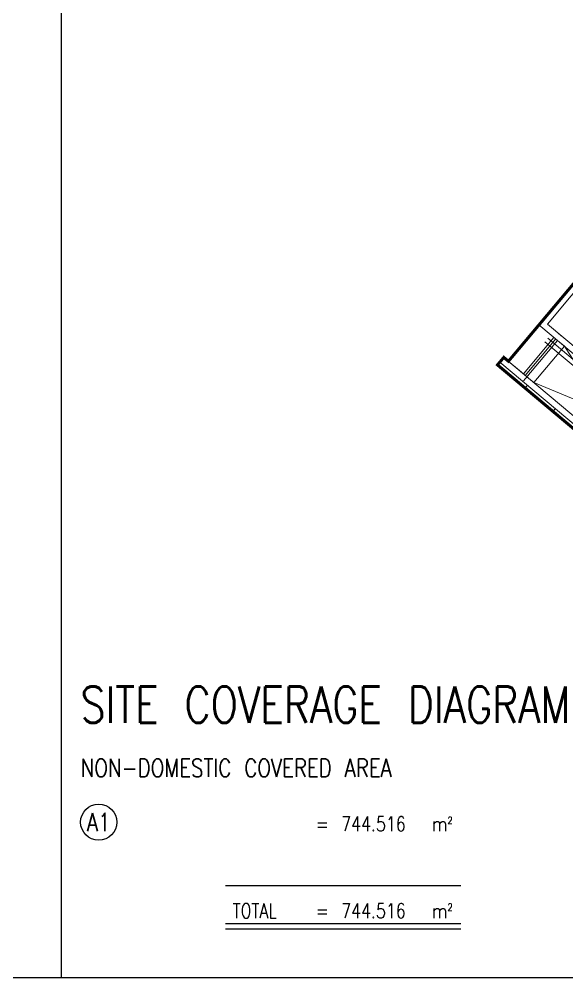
# Model space of a CAD drawing. Header units: millimetres. Extents: x 834140250 to 834644390, y 817877047 to 817987022.
# Drawn here: x 834409960 to 834428113, y 817877047 to 817908843 of the extents above; entities that cross this region are included whole.
import ezdxf
from ezdxf.enums import TextEntityAlignment as Align

# ---------------------------------------------------------------- set-up
doc = ezdxf.new("R2010")
doc.units = ezdxf.units.MM
doc.header["$LTSCALE"] = 1000
doc.header["$MEASUREMENT"] = 0
doc.layers.add('VPA040_Text', color=3, linetype='Continuous')
doc.layers.add('VPA050_Marks', color=1, linetype='Continuous')
doc.layers.add('VPAX', color=7, linetype='Continuous', lineweight=13)
doc.styles.get("Standard").update_dxf_attribs({"font": 'txt.shx', "width": 0.8})
doc.styles.add('T1', font='simplex.shx', dxfattribs={"width": 0.8})

# ---------------------------------------------------------------- blocks, each defined once
blk = doc.blocks.new('M2')
at = {"width": 0.85}
for s, height, p in [('m', 200, (0, 0)), ('2', 100, (217, 100))]:
    blk.add_text(s, height=height, dxfattribs=at).set_placement(p)
blk = doc.blocks.new('GFA_1F')
at = {"layer": 'VPAX', "color": 253, "ltscale": 500}
for points in [[(-6522, -9017), (-3056, -11926), (-3184, -12079), (-11802, -4848), (957, 10358), (804, 10487), (932, 10640), (16452, -2383, 0.414214), (17086, -2327), (22859, 4552), (23012, 4423), (17239, -2456, -0.414214), (16324, -2536), (1110, 10230), (-9849, -2831), (-9390, -3217), (-9486, -3332), (-9946, -2946), (-11521, -4823), (-8341, -7491), (-8290, -7429), (-8175, -7526)], [(-13177, -6175), (1510, -18499, -0.221693), (2332, -20261), (2332, -25046)]]:
    blk.add_lwpolyline(points, format="xyb", dxfattribs=at)
for points in [[(-11304, -5266), (-12317, -6472)], [(-11247, -5314), (-12260, -6521)], [(-12202, -6569), (-11189, -5362)], [(-11605, -5405), (-8854, -7713), (-9674, -8690)], [(-11509, -5290), (-8643, -7695), (-9559, -8786)], [(-11061, -5209), (-11176, -5112)], [(-10960, -5555), (-8123, -9991)], [(-12230, -6369), (-12317, -6472), (-12968, -5926), (-13060, -6036)], [(-13177, -6175), (-13096, -6079)], [(-12314, -6702), (-12121, -6472)], [(-12258, -6946), (-12177, -6850)], [(-11972, -6761), (-7110, -8785)], [(-11338, -7717), (-11258, -7622)]]:
    blk.add_lwpolyline(points, dxfattribs=at)
blk.add_lwpolyline([(-10960, -5555), (-11189, -5362), (-12202, -6569), (-11972, -6761)], close=True, dxfattribs=at)
blk.add_lwpolyline([(2457, -25046), (2457, -20261, 0.221693), (1591, -18403), (-13096, -6079), (-12968, -5926), (1719, -18250, -0.212159), (2807, -20795), (2807, -25046)], format="xyb", close=True, dxfattribs=at)

msp = doc.modelspace()

# ---------------------------------------------------------------- linework, layer by layer
at = {"layer": 'VPA040_Text', "ltscale": 500}
for p, q in [((834416795, 817880109.4), (834424595, 817880109.4)), ((834416795, 817878849.4), (834424595, 817878849.4)), ((834416795, 817878669.4), (834424595, 817878669.4))]:
    msp.add_line(p, q, dxfattribs=at)
at = {"layer": 'VPA040_Text', "color": 2, "ltscale": 500, "const_width": 100}
msp.add_lwpolyline([(834429339, 817894418.9), (834426466.3, 817896829.4), (834426466.5, 817896829.6), (834425815.4, 817897376), (834426024.2, 817897625), (834426177.4, 817897496.3), (834439949.2, 817913908.9)], dxfattribs=at)
at = {"layer": 'VPA040_Text', "ltscale": 500}
msp.add_circle((834412595, 817882209.4), 600, dxfattribs=at)
at = {"layer": 'VPA050_Marks', "ltscale": 500}
msp.add_line((834411351.2, 817987021.7), (834411351.2, 817877046.9), dxfattribs=at)
msp.add_lwpolyline([(834351165.4, 817987021.7), (834490298.8, 817987021.7), (834490298.8, 817877046.9), (834351165.4, 817877046.9)], close=True, dxfattribs=at)

# ---------------------------------------------------------------- block references
msp.add_blockref('GFA_1F', (834438992.2, 817903550.3))
at = {"layer": 'VPA040_Text', "ltscale": 500, "xscale": 2.399999976158142, "yscale": 2.399999976158142, "zscale": 2.4}
for p in [(834423635, 817881909.4), (834423635, 817879029.4)]:
    msp.add_blockref('M2', p, dxfattribs=at)

# ---------------------------------------------------------------- texts
at = {"layer": 'VPA040_Text', "ltscale": 500, "width": 0.8}
for s, height, p in [('SITE COVERAGE DIAGRAM', 1200, (834411995, 817885509.4)), ('NON-DOMESTIC COVERED AREA', 600, (834411995, 817883709.4)), ('744.516', 480, (834420635, 817881912.7)), ('=', 480, (834419795, 817881909.4)), ('TOTAL', 480, (834417035, 817879029.4)), ('744.516', 480, (834420635, 817879029.4)), ('=', 480, (834419795, 817879029.4))]:
    msp.add_text(s, height=height, dxfattribs=at).set_placement(p)
at = {"layer": 'VPA040_Text', "ltscale": 500, "style": 'T1', "width": 0.8}
msp.add_text('A1', height=600, dxfattribs=at).set_placement((834412595, 817882209.4), align=Align.MIDDLE_CENTER)

doc.saveas('drawing.dxf')
